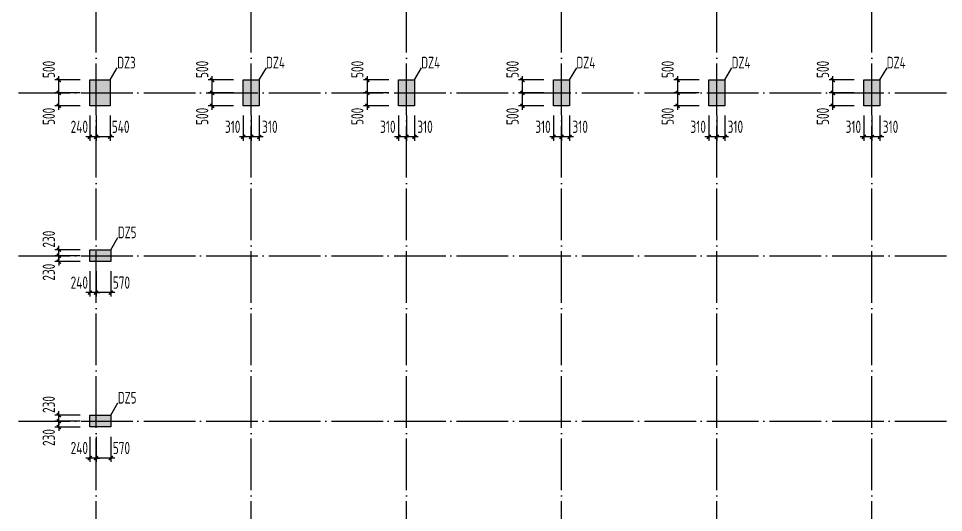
# Model space of a CAD drawing. Extents: x 2303022 to 2899168, y 17226141 to 18257813.
# Drawn here: x 2388307 to 2424074, y 18001556 to 18020676 of the extents above; entities that cross this region are included whole.
import ezdxf
from ezdxf.enums import TextEntityAlignment as Align

# ---------------------------------------------------------------- set-up
doc = ezdxf.new("R2010")
doc.units = 0
doc.header["$LTSCALE"] = 1000
doc.header["$MEASUREMENT"] = 0
doc.linetypes.add('DOTE', pattern=[2.42, 2, -0.2, 0.02, -0.2])
doc.layers.get('Defpoints').update_dxf_attribs({"color": 250})
for name, color, linetype in [('COLU', 253, 'Continuous'), ('COLU_DIM', 3, 'Continuous'), ('COLU_HATCH', 251, 'Continuous'), ('DOTE', 1, 'DOTE'), ('STAIR', 4, 'Continuous')]:
    doc.layers.add(name, color=color, linetype=linetype)
doc.styles.add('TSSD_Dimension', font='Tssdeng.shx', dxfattribs={"width": 0.7, "bigfont": 'hztxt.shx'})
doc.styles.add('TSSD_REIN', font='tssdeng.shx', dxfattribs={"width": 0.7, "bigfont": 'tssdchn.shx'})
doc.dimstyles.new('TSSD_150_150', dxfattribs={"dimtxt": 475, "dimasz": 150, "dimexe": 150, "dimexo": 375, "dimgap": 150, "dimtad": 1, "dimdec": 0, "dimzin": 0, "dimdsep": 46, "dimtxsty": 'TSSD_Dimension', "dimblk": 'ARCHTICK', "dimcen": 0, "dimdle": 150, "dimclrt": 7, "dimadec": 0, "dimazin": 0, "dimtfac": 1, "dimtdec": 0, "dimtix": 1, "dimtmove": 2, "dimatfit": 3, "dimfxl": 0, "dimtolj": 1, "dimtzin": 0, "dimarcsym": 0})

# ---------------------------------------------------------------- blocks, each defined once
blk = doc.blocks.new('_ArchTick')
at = {"color": 0, "linetype": 'ByBlock', "const_width": 0.4}
blk.add_lwpolyline([(-0.5, -0.5), (0.5, 0.5)], dxfattribs=at)
blk = doc.blocks.new('*D185')
at = {"layer": 'COLU_DIM', "color": 0, "lineweight": -2}
for p, q in [((2391307, 18016921), (2391307, 18015946)), ((2391847, 18016921), (2391847, 18015946)), ((2391997, 18016096), (2391157, 18016096))]:
    blk.add_line(p, q, dxfattribs=at)
at = {"layer": 'Defpoints', "color": 0}
for p in [(2391307, 18017296), (2391847, 18017296), (2391307, 18016096)]:
    blk.add_point(p, dxfattribs=at)
at = {"layer": 'COLU_DIM', "color": 0, "lineweight": -2, "xscale": 150, "yscale": 150, "zscale": 150, "rotation": 180}
blk.add_blockref('_ArchTick', (2391307, 18016096), dxfattribs=at)
at = {"layer": 'COLU_DIM', "color": 0, "lineweight": -2, "xscale": 150, "yscale": 150, "zscale": 150}
blk.add_blockref('_ArchTick', (2391847, 18016096), dxfattribs=at)
at = {"layer": 'COLU_DIM', "color": 7, "insert": (2392256, 18016484), "char_height": 475, "attachment_point": 5, "style": 'TSSD_Dimension'}
blk.add_mtext('\\A1;540', dxfattribs=at)
blk = doc.blocks.new('*D186')
at = {"layer": 'COLU_DIM', "color": 0, "lineweight": -2}
for p, q in [((2391067, 18016921), (2391067, 18015946)), ((2391307, 18016921), (2391307, 18015946)), ((2391067, 18016096), (2390917, 18016096)), ((2391307, 18016096), (2391067, 18016096)), ((2391307, 18016096), (2391457, 18016096))]:
    blk.add_line(p, q, dxfattribs=at)
at = {"layer": 'Defpoints', "color": 0}
for p in [(2391067, 18017296), (2391307, 18017296), (2391067, 18016096)]:
    blk.add_point(p, dxfattribs=at)
at = {"layer": 'COLU_DIM', "color": 0, "lineweight": -2, "xscale": 150, "yscale": 150, "zscale": 150}
blk.add_blockref('_ArchTick', (2391067, 18016096), dxfattribs=at)
at = {"layer": 'COLU_DIM', "color": 0, "lineweight": -2, "xscale": 150, "yscale": 150, "zscale": 150, "rotation": 180}
blk.add_blockref('_ArchTick', (2391307, 18016096), dxfattribs=at)
at = {"layer": 'COLU_DIM', "color": 7, "insert": (2390658, 18016484), "char_height": 475, "attachment_point": 5, "style": 'TSSD_Dimension'}
blk.add_mtext('\\A1;240', dxfattribs=at)
blk = doc.blocks.new('*D187')
at = {"layer": 'COLU_DIM', "color": 0, "lineweight": -2}
for p, q in [((2390692, 18017796), (2389717, 18017796)), ((2389867, 18017146), (2389867, 18017946)), ((2390692, 18017296), (2389717, 18017296))]:
    blk.add_line(p, q, dxfattribs=at)
at = {"layer": 'Defpoints', "color": 0}
for p in [(2389867, 18017796), (2391067, 18017796), (2391067, 18017296)]:
    blk.add_point(p, dxfattribs=at)
at = {"layer": 'COLU_DIM', "color": 0, "lineweight": -2, "xscale": 150, "yscale": 150, "zscale": 150}
for p, rotation in [((2389867, 18017796), 90), ((2389867, 18017296), 270)]:
    blk.add_blockref('_ArchTick', p, dxfattribs=dict(at, rotation=rotation))
at = {"layer": 'COLU_DIM', "color": 7, "insert": (2389479, 18016887), "char_height": 475, "attachment_point": 5, "rotation": 90, "style": 'TSSD_Dimension'}
blk.add_mtext('\\A1;500', dxfattribs=at)
blk = doc.blocks.new('*D188')
at = {"layer": 'COLU_DIM', "color": 0, "lineweight": -2}
for p, q in [((2389867, 18017646), (2389867, 18018446)), ((2390692, 18018296), (2389717, 18018296)), ((2390692, 18017796), (2389717, 18017796))]:
    blk.add_line(p, q, dxfattribs=at)
at = {"layer": 'Defpoints', "color": 0}
for p in [(2389867, 18018296), (2391067, 18018296), (2391067, 18017796)]:
    blk.add_point(p, dxfattribs=at)
at = {"layer": 'COLU_DIM', "color": 0, "lineweight": -2, "xscale": 150, "yscale": 150, "zscale": 150}
for p, rotation in [((2389867, 18018296), 90), ((2389867, 18017796), 270)]:
    blk.add_blockref('_ArchTick', p, dxfattribs=dict(at, rotation=rotation))
at = {"layer": 'COLU_DIM', "color": 7, "insert": (2389479, 18018705), "char_height": 475, "attachment_point": 5, "rotation": 90, "style": 'TSSD_Dimension'}
blk.add_mtext('\\A1;500', dxfattribs=at)
blk = doc.blocks.new('*D189')
at = {"layer": 'COLU_DIM', "color": 0, "lineweight": -2}
for p, q in [((2397307, 18016921), (2397307, 18015946)), ((2397617, 18016921), (2397617, 18015946)), ((2397767, 18016096), (2397157, 18016096))]:
    blk.add_line(p, q, dxfattribs=at)
at = {"layer": 'Defpoints', "color": 0}
for p in [(2397307, 18017296), (2397617, 18017296), (2397307, 18016096)]:
    blk.add_point(p, dxfattribs=at)
at = {"layer": 'COLU_DIM', "color": 0, "lineweight": -2, "xscale": 150, "yscale": 150, "zscale": 150, "rotation": 180}
blk.add_blockref('_ArchTick', (2397307, 18016096), dxfattribs=at)
at = {"layer": 'COLU_DIM', "color": 0, "lineweight": -2, "xscale": 150, "yscale": 150, "zscale": 150}
blk.add_blockref('_ArchTick', (2397617, 18016096), dxfattribs=at)
at = {"layer": 'COLU_DIM', "color": 7, "insert": (2398026, 18016484), "char_height": 475, "attachment_point": 5, "style": 'TSSD_Dimension'}
blk.add_mtext('\\A1;310', dxfattribs=at)
blk = doc.blocks.new('*D190')
at = {"layer": 'COLU_DIM', "color": 0, "lineweight": -2}
for p, q in [((2396997, 18016921), (2396997, 18015946)), ((2397307, 18016921), (2397307, 18015946)), ((2397457, 18016096), (2396847, 18016096))]:
    blk.add_line(p, q, dxfattribs=at)
at = {"layer": 'Defpoints', "color": 0}
for p in [(2396997, 18017296), (2397307, 18017296), (2396997, 18016096)]:
    blk.add_point(p, dxfattribs=at)
at = {"layer": 'COLU_DIM', "color": 0, "lineweight": -2, "xscale": 150, "yscale": 150, "zscale": 150, "rotation": 180}
blk.add_blockref('_ArchTick', (2396997, 18016096), dxfattribs=at)
at = {"layer": 'COLU_DIM', "color": 0, "lineweight": -2, "xscale": 150, "yscale": 150, "zscale": 150}
blk.add_blockref('_ArchTick', (2397307, 18016096), dxfattribs=at)
at = {"layer": 'COLU_DIM', "color": 7, "insert": (2396588, 18016484), "char_height": 475, "attachment_point": 5, "style": 'TSSD_Dimension'}
blk.add_mtext('\\A1;310', dxfattribs=at)
blk = doc.blocks.new('*D191')
at = {"layer": 'COLU_DIM', "color": 0, "lineweight": -2}
for p, q in [((2396622, 18017796), (2395647, 18017796)), ((2395797, 18017146), (2395797, 18017946)), ((2396622, 18017296), (2395647, 18017296))]:
    blk.add_line(p, q, dxfattribs=at)
at = {"layer": 'Defpoints', "color": 0}
for p in [(2395797, 18017796), (2396997, 18017796), (2396997, 18017296)]:
    blk.add_point(p, dxfattribs=at)
at = {"layer": 'COLU_DIM', "color": 0, "lineweight": -2, "xscale": 150, "yscale": 150, "zscale": 150}
for p, rotation in [((2395797, 18017796), 90), ((2395797, 18017296), 270)]:
    blk.add_blockref('_ArchTick', p, dxfattribs=dict(at, rotation=rotation))
at = {"layer": 'COLU_DIM', "color": 7, "insert": (2395409, 18016887), "char_height": 475, "attachment_point": 5, "rotation": 90, "style": 'TSSD_Dimension'}
blk.add_mtext('\\A1;500', dxfattribs=at)
blk = doc.blocks.new('*D192')
at = {"layer": 'COLU_DIM', "color": 0, "lineweight": -2}
for p, q in [((2395797, 18017646), (2395797, 18018446)), ((2396622, 18018296), (2395647, 18018296)), ((2396622, 18017796), (2395647, 18017796))]:
    blk.add_line(p, q, dxfattribs=at)
at = {"layer": 'Defpoints', "color": 0}
for p in [(2395797, 18018296), (2396997, 18018296), (2396997, 18017796)]:
    blk.add_point(p, dxfattribs=at)
at = {"layer": 'COLU_DIM', "color": 0, "lineweight": -2, "xscale": 150, "yscale": 150, "zscale": 150}
for p, rotation in [((2395797, 18018296), 90), ((2395797, 18017796), 270)]:
    blk.add_blockref('_ArchTick', p, dxfattribs=dict(at, rotation=rotation))
at = {"layer": 'COLU_DIM', "color": 7, "insert": (2395409, 18018705), "char_height": 475, "attachment_point": 5, "rotation": 90, "style": 'TSSD_Dimension'}
blk.add_mtext('\\A1;500', dxfattribs=at)
blk = doc.blocks.new('*D197')
at = {"layer": 'COLU_DIM', "color": 0, "lineweight": -2}
for p, q in [((2403307, 18016921), (2403307, 18015946)), ((2403617, 18016921), (2403617, 18015946)), ((2403767, 18016096), (2403157, 18016096))]:
    blk.add_line(p, q, dxfattribs=at)
at = {"layer": 'Defpoints', "color": 0}
for p in [(2403307, 18017296), (2403617, 18017296), (2403307, 18016096)]:
    blk.add_point(p, dxfattribs=at)
at = {"layer": 'COLU_DIM', "color": 0, "lineweight": -2, "xscale": 150, "yscale": 150, "zscale": 150, "rotation": 180}
blk.add_blockref('_ArchTick', (2403307, 18016096), dxfattribs=at)
at = {"layer": 'COLU_DIM', "color": 0, "lineweight": -2, "xscale": 150, "yscale": 150, "zscale": 150}
blk.add_blockref('_ArchTick', (2403617, 18016096), dxfattribs=at)
at = {"layer": 'COLU_DIM', "color": 7, "insert": (2404026, 18016484), "char_height": 475, "attachment_point": 5, "style": 'TSSD_Dimension'}
blk.add_mtext('\\A1;310', dxfattribs=at)
blk = doc.blocks.new('*D198')
at = {"layer": 'COLU_DIM', "color": 0, "lineweight": -2}
for p, q in [((2402997, 18016921), (2402997, 18015946)), ((2403307, 18016921), (2403307, 18015946)), ((2403457, 18016096), (2402847, 18016096))]:
    blk.add_line(p, q, dxfattribs=at)
at = {"layer": 'Defpoints', "color": 0}
for p in [(2402997, 18017296), (2403307, 18017296), (2402997, 18016096)]:
    blk.add_point(p, dxfattribs=at)
at = {"layer": 'COLU_DIM', "color": 0, "lineweight": -2, "xscale": 150, "yscale": 150, "zscale": 150, "rotation": 180}
blk.add_blockref('_ArchTick', (2402997, 18016096), dxfattribs=at)
at = {"layer": 'COLU_DIM', "color": 0, "lineweight": -2, "xscale": 150, "yscale": 150, "zscale": 150}
blk.add_blockref('_ArchTick', (2403307, 18016096), dxfattribs=at)
at = {"layer": 'COLU_DIM', "color": 7, "insert": (2402588, 18016484), "char_height": 475, "attachment_point": 5, "style": 'TSSD_Dimension'}
blk.add_mtext('\\A1;310', dxfattribs=at)
blk = doc.blocks.new('*D199')
at = {"layer": 'COLU_DIM', "color": 0, "lineweight": -2}
for p, q in [((2402622, 18017796), (2401647, 18017796)), ((2401797, 18017146), (2401797, 18017946)), ((2402622, 18017296), (2401647, 18017296))]:
    blk.add_line(p, q, dxfattribs=at)
at = {"layer": 'Defpoints', "color": 0}
for p in [(2401797, 18017796), (2402997, 18017796), (2402997, 18017296)]:
    blk.add_point(p, dxfattribs=at)
at = {"layer": 'COLU_DIM', "color": 0, "lineweight": -2, "xscale": 150, "yscale": 150, "zscale": 150}
for p, rotation in [((2401797, 18017796), 90), ((2401797, 18017296), 270)]:
    blk.add_blockref('_ArchTick', p, dxfattribs=dict(at, rotation=rotation))
at = {"layer": 'COLU_DIM', "color": 7, "insert": (2401409, 18016887), "char_height": 475, "attachment_point": 5, "rotation": 90, "style": 'TSSD_Dimension'}
blk.add_mtext('\\A1;500', dxfattribs=at)
blk = doc.blocks.new('*D200')
at = {"layer": 'COLU_DIM', "color": 0, "lineweight": -2}
for p, q in [((2401797, 18017646), (2401797, 18018446)), ((2402622, 18018296), (2401647, 18018296)), ((2402622, 18017796), (2401647, 18017796))]:
    blk.add_line(p, q, dxfattribs=at)
at = {"layer": 'Defpoints', "color": 0}
for p in [(2401797, 18018296), (2402997, 18018296), (2402997, 18017796)]:
    blk.add_point(p, dxfattribs=at)
at = {"layer": 'COLU_DIM', "color": 0, "lineweight": -2, "xscale": 150, "yscale": 150, "zscale": 150}
for p, rotation in [((2401797, 18018296), 90), ((2401797, 18017796), 270)]:
    blk.add_blockref('_ArchTick', p, dxfattribs=dict(at, rotation=rotation))
at = {"layer": 'COLU_DIM', "color": 7, "insert": (2401409, 18018705), "char_height": 475, "attachment_point": 5, "rotation": 90, "style": 'TSSD_Dimension'}
blk.add_mtext('\\A1;500', dxfattribs=at)
blk = doc.blocks.new('*D201')
at = {"layer": 'COLU_DIM', "color": 0, "lineweight": -2}
for p, q in [((2409307, 18016921), (2409307, 18015946)), ((2409617, 18016921), (2409617, 18015946)), ((2409767, 18016096), (2409157, 18016096))]:
    blk.add_line(p, q, dxfattribs=at)
at = {"layer": 'Defpoints', "color": 0}
for p in [(2409307, 18017296), (2409617, 18017296), (2409307, 18016096)]:
    blk.add_point(p, dxfattribs=at)
at = {"layer": 'COLU_DIM', "color": 0, "lineweight": -2, "xscale": 150, "yscale": 150, "zscale": 150, "rotation": 180}
blk.add_blockref('_ArchTick', (2409307, 18016096), dxfattribs=at)
at = {"layer": 'COLU_DIM', "color": 0, "lineweight": -2, "xscale": 150, "yscale": 150, "zscale": 150}
blk.add_blockref('_ArchTick', (2409617, 18016096), dxfattribs=at)
at = {"layer": 'COLU_DIM', "color": 7, "insert": (2410026, 18016484), "char_height": 475, "attachment_point": 5, "style": 'TSSD_Dimension'}
blk.add_mtext('\\A1;310', dxfattribs=at)
blk = doc.blocks.new('*D202')
at = {"layer": 'COLU_DIM', "color": 0, "lineweight": -2}
for p, q in [((2408997, 18016921), (2408997, 18015946)), ((2409307, 18016921), (2409307, 18015946)), ((2409457, 18016096), (2408847, 18016096))]:
    blk.add_line(p, q, dxfattribs=at)
at = {"layer": 'Defpoints', "color": 0}
for p in [(2408997, 18017296), (2409307, 18017296), (2408997, 18016096)]:
    blk.add_point(p, dxfattribs=at)
at = {"layer": 'COLU_DIM', "color": 0, "lineweight": -2, "xscale": 150, "yscale": 150, "zscale": 150, "rotation": 180}
blk.add_blockref('_ArchTick', (2408997, 18016096), dxfattribs=at)
at = {"layer": 'COLU_DIM', "color": 0, "lineweight": -2, "xscale": 150, "yscale": 150, "zscale": 150}
blk.add_blockref('_ArchTick', (2409307, 18016096), dxfattribs=at)
at = {"layer": 'COLU_DIM', "color": 7, "insert": (2408588, 18016484), "char_height": 475, "attachment_point": 5, "style": 'TSSD_Dimension'}
blk.add_mtext('\\A1;310', dxfattribs=at)
blk = doc.blocks.new('*D203')
at = {"layer": 'COLU_DIM', "color": 0, "lineweight": -2}
for p, q in [((2408622, 18017796), (2407647, 18017796)), ((2407797, 18017146), (2407797, 18017946)), ((2408622, 18017296), (2407647, 18017296))]:
    blk.add_line(p, q, dxfattribs=at)
at = {"layer": 'Defpoints', "color": 0}
for p in [(2407797, 18017796), (2408997, 18017796), (2408997, 18017296)]:
    blk.add_point(p, dxfattribs=at)
at = {"layer": 'COLU_DIM', "color": 0, "lineweight": -2, "xscale": 150, "yscale": 150, "zscale": 150}
for p, rotation in [((2407797, 18017796), 90), ((2407797, 18017296), 270)]:
    blk.add_blockref('_ArchTick', p, dxfattribs=dict(at, rotation=rotation))
at = {"layer": 'COLU_DIM', "color": 7, "insert": (2407409, 18016887), "char_height": 475, "attachment_point": 5, "rotation": 90, "style": 'TSSD_Dimension'}
blk.add_mtext('\\A1;500', dxfattribs=at)
blk = doc.blocks.new('*D204')
at = {"layer": 'COLU_DIM', "color": 0, "lineweight": -2}
for p, q in [((2407797, 18017646), (2407797, 18018446)), ((2408622, 18018296), (2407647, 18018296)), ((2408622, 18017796), (2407647, 18017796))]:
    blk.add_line(p, q, dxfattribs=at)
at = {"layer": 'Defpoints', "color": 0}
for p in [(2407797, 18018296), (2408997, 18018296), (2408997, 18017796)]:
    blk.add_point(p, dxfattribs=at)
at = {"layer": 'COLU_DIM', "color": 0, "lineweight": -2, "xscale": 150, "yscale": 150, "zscale": 150}
for p, rotation in [((2407797, 18018296), 90), ((2407797, 18017796), 270)]:
    blk.add_blockref('_ArchTick', p, dxfattribs=dict(at, rotation=rotation))
at = {"layer": 'COLU_DIM', "color": 7, "insert": (2407409, 18018705), "char_height": 475, "attachment_point": 5, "rotation": 90, "style": 'TSSD_Dimension'}
blk.add_mtext('\\A1;500', dxfattribs=at)
blk = doc.blocks.new('*D210')
at = {"layer": 'COLU_DIM', "color": 0, "lineweight": -2}
for p, q in [((2415307, 18016921), (2415307, 18015946)), ((2415617, 18016921), (2415617, 18015946)), ((2415767, 18016096), (2415157, 18016096))]:
    blk.add_line(p, q, dxfattribs=at)
at = {"layer": 'Defpoints', "color": 0}
for p in [(2415307, 18017296), (2415617, 18017296), (2415307, 18016096)]:
    blk.add_point(p, dxfattribs=at)
at = {"layer": 'COLU_DIM', "color": 0, "lineweight": -2, "xscale": 150, "yscale": 150, "zscale": 150, "rotation": 180}
blk.add_blockref('_ArchTick', (2415307, 18016096), dxfattribs=at)
at = {"layer": 'COLU_DIM', "color": 0, "lineweight": -2, "xscale": 150, "yscale": 150, "zscale": 150}
blk.add_blockref('_ArchTick', (2415617, 18016096), dxfattribs=at)
at = {"layer": 'COLU_DIM', "color": 7, "insert": (2416026, 18016484), "char_height": 475, "attachment_point": 5, "style": 'TSSD_Dimension'}
blk.add_mtext('\\A1;310', dxfattribs=at)
blk = doc.blocks.new('*D211')
at = {"layer": 'COLU_DIM', "color": 0, "lineweight": -2}
for p, q in [((2414997, 18016921), (2414997, 18015946)), ((2415307, 18016921), (2415307, 18015946)), ((2415457, 18016096), (2414847, 18016096))]:
    blk.add_line(p, q, dxfattribs=at)
at = {"layer": 'Defpoints', "color": 0}
for p in [(2414997, 18017296), (2415307, 18017296), (2414997, 18016096)]:
    blk.add_point(p, dxfattribs=at)
at = {"layer": 'COLU_DIM', "color": 0, "lineweight": -2, "xscale": 150, "yscale": 150, "zscale": 150, "rotation": 180}
blk.add_blockref('_ArchTick', (2414997, 18016096), dxfattribs=at)
at = {"layer": 'COLU_DIM', "color": 0, "lineweight": -2, "xscale": 150, "yscale": 150, "zscale": 150}
blk.add_blockref('_ArchTick', (2415307, 18016096), dxfattribs=at)
at = {"layer": 'COLU_DIM', "color": 7, "insert": (2414588, 18016484), "char_height": 475, "attachment_point": 5, "style": 'TSSD_Dimension'}
blk.add_mtext('\\A1;310', dxfattribs=at)
blk = doc.blocks.new('*D212')
at = {"layer": 'COLU_DIM', "color": 0, "lineweight": -2}
for p, q in [((2414622, 18017796), (2413647, 18017796)), ((2413797, 18017146), (2413797, 18017946)), ((2414622, 18017296), (2413647, 18017296))]:
    blk.add_line(p, q, dxfattribs=at)
at = {"layer": 'Defpoints', "color": 0}
for p in [(2413797, 18017796), (2414997, 18017796), (2414997, 18017296)]:
    blk.add_point(p, dxfattribs=at)
at = {"layer": 'COLU_DIM', "color": 0, "lineweight": -2, "xscale": 150, "yscale": 150, "zscale": 150}
for p, rotation in [((2413797, 18017796), 90), ((2413797, 18017296), 270)]:
    blk.add_blockref('_ArchTick', p, dxfattribs=dict(at, rotation=rotation))
at = {"layer": 'COLU_DIM', "color": 7, "insert": (2413409, 18016887), "char_height": 475, "attachment_point": 5, "rotation": 90, "style": 'TSSD_Dimension'}
blk.add_mtext('\\A1;500', dxfattribs=at)
blk = doc.blocks.new('*D213')
at = {"layer": 'COLU_DIM', "color": 0, "lineweight": -2}
for p, q in [((2413797, 18017646), (2413797, 18018446)), ((2414622, 18018296), (2413647, 18018296)), ((2414622, 18017796), (2413647, 18017796))]:
    blk.add_line(p, q, dxfattribs=at)
at = {"layer": 'Defpoints', "color": 0}
for p in [(2413797, 18018296), (2414997, 18018296), (2414997, 18017796)]:
    blk.add_point(p, dxfattribs=at)
at = {"layer": 'COLU_DIM', "color": 0, "lineweight": -2, "xscale": 150, "yscale": 150, "zscale": 150}
for p, rotation in [((2413797, 18018296), 90), ((2413797, 18017796), 270)]:
    blk.add_blockref('_ArchTick', p, dxfattribs=dict(at, rotation=rotation))
at = {"layer": 'COLU_DIM', "color": 7, "insert": (2413409, 18018705), "char_height": 475, "attachment_point": 5, "rotation": 90, "style": 'TSSD_Dimension'}
blk.add_mtext('\\A1;500', dxfattribs=at)
blk = doc.blocks.new('*D214')
at = {"layer": 'COLU_DIM', "color": 0, "lineweight": -2}
for p, q in [((2421307, 18016921), (2421307, 18015946)), ((2421617, 18016921), (2421617, 18015946)), ((2421767, 18016096), (2421157, 18016096))]:
    blk.add_line(p, q, dxfattribs=at)
at = {"layer": 'Defpoints', "color": 0}
for p in [(2421307, 18017296), (2421617, 18017296), (2421307, 18016096)]:
    blk.add_point(p, dxfattribs=at)
at = {"layer": 'COLU_DIM', "color": 0, "lineweight": -2, "xscale": 150, "yscale": 150, "zscale": 150, "rotation": 180}
blk.add_blockref('_ArchTick', (2421307, 18016096), dxfattribs=at)
at = {"layer": 'COLU_DIM', "color": 0, "lineweight": -2, "xscale": 150, "yscale": 150, "zscale": 150}
blk.add_blockref('_ArchTick', (2421617, 18016096), dxfattribs=at)
at = {"layer": 'COLU_DIM', "color": 7, "insert": (2422026, 18016484), "char_height": 475, "attachment_point": 5, "style": 'TSSD_Dimension'}
blk.add_mtext('\\A1;310', dxfattribs=at)
blk = doc.blocks.new('*D215')
at = {"layer": 'COLU_DIM', "color": 0, "lineweight": -2}
for p, q in [((2420997, 18016921), (2420997, 18015946)), ((2421307, 18016921), (2421307, 18015946)), ((2421457, 18016096), (2420847, 18016096))]:
    blk.add_line(p, q, dxfattribs=at)
at = {"layer": 'Defpoints', "color": 0}
for p in [(2420997, 18017296), (2421307, 18017296), (2420997, 18016096)]:
    blk.add_point(p, dxfattribs=at)
at = {"layer": 'COLU_DIM', "color": 0, "lineweight": -2, "xscale": 150, "yscale": 150, "zscale": 150, "rotation": 180}
blk.add_blockref('_ArchTick', (2420997, 18016096), dxfattribs=at)
at = {"layer": 'COLU_DIM', "color": 0, "lineweight": -2, "xscale": 150, "yscale": 150, "zscale": 150}
blk.add_blockref('_ArchTick', (2421307, 18016096), dxfattribs=at)
at = {"layer": 'COLU_DIM', "color": 7, "insert": (2420588, 18016484), "char_height": 475, "attachment_point": 5, "style": 'TSSD_Dimension'}
blk.add_mtext('\\A1;310', dxfattribs=at)
blk = doc.blocks.new('*D216')
at = {"layer": 'COLU_DIM', "color": 0, "lineweight": -2}
for p, q in [((2420622, 18017796), (2419647, 18017796)), ((2419797, 18017146), (2419797, 18017946)), ((2420622, 18017296), (2419647, 18017296))]:
    blk.add_line(p, q, dxfattribs=at)
at = {"layer": 'Defpoints', "color": 0}
for p in [(2419797, 18017796), (2420997, 18017796), (2420997, 18017296)]:
    blk.add_point(p, dxfattribs=at)
at = {"layer": 'COLU_DIM', "color": 0, "lineweight": -2, "xscale": 150, "yscale": 150, "zscale": 150}
for p, rotation in [((2419797, 18017796), 90), ((2419797, 18017296), 270)]:
    blk.add_blockref('_ArchTick', p, dxfattribs=dict(at, rotation=rotation))
at = {"layer": 'COLU_DIM', "color": 7, "insert": (2419409, 18016887), "char_height": 475, "attachment_point": 5, "rotation": 90, "style": 'TSSD_Dimension'}
blk.add_mtext('\\A1;500', dxfattribs=at)
blk = doc.blocks.new('*D205')
at = {"layer": 'COLU_DIM', "color": 0, "lineweight": -2}
for p, q in [((2419797, 18017646), (2419797, 18018446)), ((2420622, 18018296), (2419647, 18018296)), ((2420622, 18017796), (2419647, 18017796))]:
    blk.add_line(p, q, dxfattribs=at)
at = {"layer": 'Defpoints', "color": 0}
for p in [(2419797, 18018296), (2420997, 18018296), (2420997, 18017796)]:
    blk.add_point(p, dxfattribs=at)
at = {"layer": 'COLU_DIM', "color": 0, "lineweight": -2, "xscale": 150, "yscale": 150, "zscale": 150}
for p, rotation in [((2419797, 18018296), 90), ((2419797, 18017796), 270)]:
    blk.add_blockref('_ArchTick', p, dxfattribs=dict(at, rotation=rotation))
at = {"layer": 'COLU_DIM', "color": 7, "insert": (2419409, 18018705), "char_height": 475, "attachment_point": 5, "rotation": 90, "style": 'TSSD_Dimension'}
blk.add_mtext('\\A1;500', dxfattribs=at)
blk = doc.blocks.new('*D270')
at = {"layer": 'COLU_DIM', "color": 0, "lineweight": -2}
for p, q in [((2391307, 18010891), (2391307, 18009916)), ((2391877, 18010891), (2391877, 18009916)), ((2392027, 18010066), (2391157, 18010066))]:
    blk.add_line(p, q, dxfattribs=at)
at = {"layer": 'Defpoints', "color": 0}
for p in [(2391307, 18011266), (2391877, 18011266), (2391307, 18010066)]:
    blk.add_point(p, dxfattribs=at)
at = {"layer": 'COLU_DIM', "color": 0, "lineweight": -2, "xscale": 150, "yscale": 150, "zscale": 150, "rotation": 180}
blk.add_blockref('_ArchTick', (2391307, 18010066), dxfattribs=at)
at = {"layer": 'COLU_DIM', "color": 0, "lineweight": -2, "xscale": 150, "yscale": 150, "zscale": 150}
blk.add_blockref('_ArchTick', (2391877, 18010066), dxfattribs=at)
at = {"layer": 'COLU_DIM', "color": 7, "insert": (2392286, 18010454), "char_height": 475, "attachment_point": 5, "style": 'TSSD_Dimension'}
blk.add_mtext('\\A1;570', dxfattribs=at)
blk = doc.blocks.new('*D271')
at = {"layer": 'COLU_DIM', "color": 0, "lineweight": -2}
for p, q in [((2391067, 18010891), (2391067, 18009916)), ((2391307, 18010891), (2391307, 18009916)), ((2391067, 18010066), (2390917, 18010066)), ((2391307, 18010066), (2391067, 18010066)), ((2391307, 18010066), (2391457, 18010066))]:
    blk.add_line(p, q, dxfattribs=at)
at = {"layer": 'Defpoints', "color": 0}
for p in [(2391067, 18011266), (2391307, 18011266), (2391067, 18010066)]:
    blk.add_point(p, dxfattribs=at)
at = {"layer": 'COLU_DIM', "color": 0, "lineweight": -2, "xscale": 150, "yscale": 150, "zscale": 150}
blk.add_blockref('_ArchTick', (2391067, 18010066), dxfattribs=at)
at = {"layer": 'COLU_DIM', "color": 0, "lineweight": -2, "xscale": 150, "yscale": 150, "zscale": 150, "rotation": 180}
blk.add_blockref('_ArchTick', (2391307, 18010066), dxfattribs=at)
at = {"layer": 'COLU_DIM', "color": 7, "insert": (2390658, 18010454), "char_height": 475, "attachment_point": 5, "style": 'TSSD_Dimension'}
blk.add_mtext('\\A1;240', dxfattribs=at)
blk = doc.blocks.new('*D272')
at = {"layer": 'COLU_DIM', "color": 0, "lineweight": -2}
for p, q in [((2390692, 18011496), (2389717, 18011496)), ((2389867, 18011496), (2389867, 18011646)), ((2389867, 18011266), (2389867, 18011496)), ((2390692, 18011266), (2389717, 18011266)), ((2389867, 18011266), (2389867, 18011116))]:
    blk.add_line(p, q, dxfattribs=at)
at = {"layer": 'Defpoints', "color": 0}
for p in [(2389867, 18011496), (2391067, 18011496), (2391067, 18011266)]:
    blk.add_point(p, dxfattribs=at)
at = {"layer": 'COLU_DIM', "color": 0, "lineweight": -2, "xscale": 150, "yscale": 150, "zscale": 150}
for p, rotation in [((2389867, 18011496), 270), ((2389867, 18011266), 90)]:
    blk.add_blockref('_ArchTick', p, dxfattribs=dict(at, rotation=rotation))
at = {"layer": 'COLU_DIM', "color": 7, "insert": (2389479, 18010857), "char_height": 475, "attachment_point": 5, "rotation": 90, "style": 'TSSD_Dimension'}
blk.add_mtext('\\A1;230', dxfattribs=at)
blk = doc.blocks.new('*D273')
at = {"layer": 'COLU_DIM', "color": 0, "lineweight": -2}
for p, q in [((2390692, 18011726), (2389717, 18011726)), ((2389867, 18011726), (2389867, 18011876)), ((2389867, 18011496), (2389867, 18011726)), ((2390692, 18011496), (2389717, 18011496)), ((2389867, 18011496), (2389867, 18011346))]:
    blk.add_line(p, q, dxfattribs=at)
at = {"layer": 'Defpoints', "color": 0}
for p in [(2389867, 18011726), (2391067, 18011726), (2391067, 18011496)]:
    blk.add_point(p, dxfattribs=at)
at = {"layer": 'COLU_DIM', "color": 0, "lineweight": -2, "xscale": 150, "yscale": 150, "zscale": 150}
for p, rotation in [((2389867, 18011726), 270), ((2389867, 18011496), 90)]:
    blk.add_blockref('_ArchTick', p, dxfattribs=dict(at, rotation=rotation))
at = {"layer": 'COLU_DIM', "color": 7, "insert": (2389479, 18012135), "char_height": 475, "attachment_point": 5, "rotation": 90, "style": 'TSSD_Dimension'}
blk.add_mtext('\\A1;230', dxfattribs=at)
blk = doc.blocks.new('*D274')
at = {"layer": 'COLU_DIM', "color": 0, "lineweight": -2}
for p, q in [((2391307, 18004491), (2391307, 18003516)), ((2391877, 18004491), (2391877, 18003516)), ((2392027, 18003666), (2391157, 18003666))]:
    blk.add_line(p, q, dxfattribs=at)
at = {"layer": 'Defpoints', "color": 0}
for p in [(2391307, 18004866), (2391877, 18004866), (2391307, 18003666)]:
    blk.add_point(p, dxfattribs=at)
at = {"layer": 'COLU_DIM', "color": 0, "lineweight": -2, "xscale": 150, "yscale": 150, "zscale": 150, "rotation": 180}
blk.add_blockref('_ArchTick', (2391307, 18003666), dxfattribs=at)
at = {"layer": 'COLU_DIM', "color": 0, "lineweight": -2, "xscale": 150, "yscale": 150, "zscale": 150}
blk.add_blockref('_ArchTick', (2391877, 18003666), dxfattribs=at)
at = {"layer": 'COLU_DIM', "color": 7, "insert": (2392286, 18004054), "char_height": 475, "attachment_point": 5, "style": 'TSSD_Dimension'}
blk.add_mtext('\\A1;570', dxfattribs=at)
blk = doc.blocks.new('*D275')
at = {"layer": 'COLU_DIM', "color": 0, "lineweight": -2}
for p, q in [((2391067, 18004491), (2391067, 18003516)), ((2391307, 18004491), (2391307, 18003516)), ((2391067, 18003666), (2390917, 18003666)), ((2391307, 18003666), (2391067, 18003666)), ((2391307, 18003666), (2391457, 18003666))]:
    blk.add_line(p, q, dxfattribs=at)
at = {"layer": 'Defpoints', "color": 0}
for p in [(2391067, 18004866), (2391307, 18004866), (2391067, 18003666)]:
    blk.add_point(p, dxfattribs=at)
at = {"layer": 'COLU_DIM', "color": 0, "lineweight": -2, "xscale": 150, "yscale": 150, "zscale": 150}
blk.add_blockref('_ArchTick', (2391067, 18003666), dxfattribs=at)
at = {"layer": 'COLU_DIM', "color": 0, "lineweight": -2, "xscale": 150, "yscale": 150, "zscale": 150, "rotation": 180}
blk.add_blockref('_ArchTick', (2391307, 18003666), dxfattribs=at)
at = {"layer": 'COLU_DIM', "color": 7, "insert": (2390658, 18004054), "char_height": 475, "attachment_point": 5, "style": 'TSSD_Dimension'}
blk.add_mtext('\\A1;240', dxfattribs=at)
blk = doc.blocks.new('*D276')
at = {"layer": 'COLU_DIM', "color": 0, "lineweight": -2}
for p, q in [((2389867, 18005096), (2389867, 18005246)), ((2390692, 18005096), (2389717, 18005096)), ((2390692, 18004866), (2389717, 18004866)), ((2389867, 18004866), (2389867, 18005096)), ((2389867, 18004866), (2389867, 18004716))]:
    blk.add_line(p, q, dxfattribs=at)
at = {"layer": 'Defpoints', "color": 0}
for p in [(2389867, 18005096), (2391067, 18005096), (2391067, 18004866)]:
    blk.add_point(p, dxfattribs=at)
at = {"layer": 'COLU_DIM', "color": 0, "lineweight": -2, "xscale": 150, "yscale": 150, "zscale": 150}
for p, rotation in [((2389867, 18005096), 270), ((2389867, 18004866), 90)]:
    blk.add_blockref('_ArchTick', p, dxfattribs=dict(at, rotation=rotation))
at = {"layer": 'COLU_DIM', "color": 7, "insert": (2389479, 18004457), "char_height": 475, "attachment_point": 5, "rotation": 90, "style": 'TSSD_Dimension'}
blk.add_mtext('\\A1;230', dxfattribs=at)
blk = doc.blocks.new('*D277')
at = {"layer": 'COLU_DIM', "color": 0, "lineweight": -2}
for p, q in [((2390692, 18005326), (2389717, 18005326)), ((2389867, 18005326), (2389867, 18005476)), ((2389867, 18005096), (2389867, 18005326)), ((2390692, 18005096), (2389717, 18005096)), ((2389867, 18005096), (2389867, 18004946))]:
    blk.add_line(p, q, dxfattribs=at)
at = {"layer": 'Defpoints', "color": 0}
for p in [(2389867, 18005326), (2391067, 18005326), (2391067, 18005096)]:
    blk.add_point(p, dxfattribs=at)
at = {"layer": 'COLU_DIM', "color": 0, "lineweight": -2, "xscale": 150, "yscale": 150, "zscale": 150}
for p, rotation in [((2389867, 18005326), 270), ((2389867, 18005096), 90)]:
    blk.add_blockref('_ArchTick', p, dxfattribs=dict(at, rotation=rotation))
at = {"layer": 'COLU_DIM', "color": 7, "insert": (2389479, 18005735), "char_height": 475, "attachment_point": 5, "rotation": 90, "style": 'TSSD_Dimension'}
blk.add_mtext('\\A1;230', dxfattribs=at)

msp = doc.modelspace()

# ---------------------------------------------------------------- hatches: boundary and pattern name
at = {"layer": 'COLU_HATCH'}
for points in [[(2391067, 18017296.1), (2391067, 18018296.1), (2391847, 18018296.1), (2391847, 18017296.1)], [(2396997, 18017296.1), (2396997, 18018296.1), (2397617, 18018296.1), (2397617, 18017296.1)], [(2402997, 18017296.1), (2402997, 18018296.1), (2403617, 18018296.1), (2403617, 18017296.1)], [(2408997, 18017296.1), (2408997, 18018296.1), (2409617, 18018296.1), (2409617, 18017296.1)], [(2414997, 18017296.1), (2414997, 18018296.1), (2415617, 18018296.1), (2415617, 18017296.1)], [(2420997, 18017296.1), (2420997, 18018296.1), (2421617, 18018296.1), (2421617, 18017296.1)], [(2391067, 18011266.1), (2391067, 18011726.1), (2391877, 18011726.1), (2391877, 18011266.1)], [(2391067, 18004866.1), (2391067, 18005326.1), (2391877, 18005326.1), (2391877, 18004866.1)]]:
    msp.add_hatch(color=256, dxfattribs=at).paths.add_polyline_path(points)

# ---------------------------------------------------------------- linework, layer by layer
at = {"layer": 'COLU'}
for points in [[(2391067, 18017296.1), (2391067, 18018296.1), (2391847, 18018296.1), (2391847, 18017296.1)], [(2396997, 18017296.1), (2396997, 18018296.1), (2397617, 18018296.1), (2397617, 18017296.1)], [(2402997, 18017296.1), (2402997, 18018296.1), (2403617, 18018296.1), (2403617, 18017296.1)], [(2408997, 18017296.1), (2408997, 18018296.1), (2409617, 18018296.1), (2409617, 18017296.1)], [(2414997, 18017296.1), (2414997, 18018296.1), (2415617, 18018296.1), (2415617, 18017296.1)], [(2420997, 18017296.1), (2420997, 18018296.1), (2421617, 18018296.1), (2421617, 18017296.1)], [(2391067, 18011266.1), (2391067, 18011726.1), (2391877, 18011726.1), (2391877, 18011266.1)], [(2391067, 18004866.1), (2391067, 18005326.1), (2391877, 18005326.1), (2391877, 18004866.1)]]:
    msp.add_lwpolyline(points, close=True, dxfattribs=at)
at = {"layer": 'DOTE'}
for p, q in [((2391307, 17975796.1), (2391307, 18039796.1)), ((2397307, 17975796.1), (2397307, 18039796.1)), ((2403307, 17975796.1), (2403307, 18039796.1)), ((2409307, 17975796.1), (2409307, 18039796.1)), ((2415307, 17975796.1), (2415307, 18039796.1)), ((2421307, 17975796.1), (2421307, 18039796.1)), ((2388307, 18017796.1), (2502307, 18017796.1)), ((2388307, 18011496.1), (2502307, 18011496.1)), ((2388307, 18005096.1), (2502307, 18005096.1))]:
    msp.add_line(p, q, dxfattribs=at)
at = {"layer": 'STAIR'}
for p, q in [((2391847, 18018296.1), (2392120, 18018771.9)), ((2397617, 18018296.1), (2397890, 18018771.9)), ((2403617, 18018296.1), (2403890, 18018771.9)), ((2409617, 18018296.1), (2409890, 18018771.9)), ((2415617, 18018296.1), (2415890, 18018771.9)), ((2421617, 18018296.1), (2421890, 18018771.9)), ((2391877, 18011726.1), (2392150, 18012201.9)), ((2391877, 18005326.1), (2392150, 18005801.9))]:
    msp.add_line(p, q, dxfattribs=at)

# ---------------------------------------------------------------- texts
at = {"layer": 'STAIR', "style": 'TSSD_REIN', "width": 0.7}
for s, p in [('DZ3', (2392835.7, 18018742.7)), ('DZ4', (2398605.7, 18018742.7)), ('DZ4', (2404605.7, 18018742.7)), ('DZ4', (2410605.7, 18018742.7)), ('DZ4', (2416605.7, 18018742.7)), ('DZ4', (2422605.7, 18018742.7)), ('DZ5', (2392865.7, 18012172.7)), ('DZ5', (2392865.7, 18005772.7))]:
    msp.add_text(s, height=450, dxfattribs=at).set_placement(p, align=Align.RIGHT)

# ---------------------------------------------------------------- dimensions: what is measured, and where the dimension line sits
at = {"layer": 'COLU_DIM'}
for base, p1, p2, angle, picture, middle in [((2389867, 18018296.1), (2391067, 18017796.1), (2391067, 18018296.1), 90, '*D188', (2389479.5, 18018704.7)), ((2395797, 18018296.1), (2396997, 18017796.1), (2396997, 18018296.1), 90, '*D192', (2395409.5, 18018704.7)), ((2401797, 18018296.1), (2402997, 18017796.1), (2402997, 18018296.1), 90, '*D200', (2401409.5, 18018704.7)), ((2407797, 18018296.1), (2408997, 18017796.1), (2408997, 18018296.1), 90, '*D204', (2407409.5, 18018704.7)), ((2413797, 18018296.1), (2414997, 18017796.1), (2414997, 18018296.1), 90, '*D213', (2413409.5, 18018704.7)), ((2419797, 18018296.1), (2420997, 18017796.1), (2420997, 18018296.1), 90, '*D205', (2419409.5, 18018704.7)), ((2389867, 18017796.1), (2391067, 18017296.1), (2391067, 18017796.1), 90, '*D187', (2389479.5, 18016887.4)), ((2395797, 18017796.1), (2396997, 18017296.1), (2396997, 18017796.1), 90, '*D191', (2395409.5, 18016887.4)), ((2401797, 18017796.1), (2402997, 18017296.1), (2402997, 18017796.1), 90, '*D199', (2401409.5, 18016887.4)), ((2407797, 18017796.1), (2408997, 18017296.1), (2408997, 18017796.1), 90, '*D203', (2407409.5, 18016887.4)), ((2413797, 18017796.1), (2414997, 18017296.1), (2414997, 18017796.1), 90, '*D212', (2413409.5, 18016887.4)), ((2419797, 18017796.1), (2420997, 18017296.1), (2420997, 18017796.1), 90, '*D216', (2419409.5, 18016887.4)), ((2391067, 18016096.1), (2391307, 18017296.1), (2391067, 18017296.1), 180, '*D186', (2390658.3, 18016483.6)), ((2391307, 18016096.1), (2391847, 18017296.1), (2391307, 18017296.1), 180, '*D185', (2392255.6, 18016483.6)), ((2396997, 18016096.1), (2397307, 18017296.1), (2396997, 18017296.1), 180, '*D190', (2396588.3, 18016483.6)), ((2397307, 18016096.1), (2397617, 18017296.1), (2397307, 18017296.1), 180, '*D189', (2398025.6, 18016483.6)), ((2402997, 18016096.1), (2403307, 18017296.1), (2402997, 18017296.1), 180, '*D198', (2402588.3, 18016483.6)), ((2403307, 18016096.1), (2403617, 18017296.1), (2403307, 18017296.1), 180, '*D197', (2404025.6, 18016483.6)), ((2408997, 18016096.1), (2409307, 18017296.1), (2408997, 18017296.1), 180, '*D202', (2408588.3, 18016483.6)), ((2409307, 18016096.1), (2409617, 18017296.1), (2409307, 18017296.1), 180, '*D201', (2410025.6, 18016483.6)), ((2414997, 18016096.1), (2415307, 18017296.1), (2414997, 18017296.1), 180, '*D211', (2414588.3, 18016483.6)), ((2415307, 18016096.1), (2415617, 18017296.1), (2415307, 18017296.1), 180, '*D210', (2416025.6, 18016483.6)), ((2420997, 18016096.1), (2421307, 18017296.1), (2420997, 18017296.1), 180, '*D215', (2420588.3, 18016483.6)), ((2421307, 18016096.1), (2421617, 18017296.1), (2421307, 18017296.1), 180, '*D214', (2422025.6, 18016483.6)), ((2389867, 18011726.1), (2391067, 18011496.1), (2391067, 18011726.1), 90, '*D273', (2389479.5, 18012134.7)), ((2389867, 18011496.1), (2391067, 18011266.1), (2391067, 18011496.1), 90, '*D272', (2389479.5, 18010857.4)), ((2391067, 18010066.1), (2391307, 18011266.1), (2391067, 18011266.1), 180, '*D271', (2390658.3, 18010453.6)), ((2391307, 18010066.1), (2391877, 18011266.1), (2391307, 18011266.1), 180, '*D270', (2392285.6, 18010453.6)), ((2389867, 18005326.1), (2391067, 18005096.1), (2391067, 18005326.1), 90, '*D277', (2389479.5, 18005734.7)), ((2389867, 18005096.1), (2391067, 18004866.1), (2391067, 18005096.1), 90, '*D276', (2389479.5, 18004457.4)), ((2391067, 18003666.1), (2391307, 18004866.1), (2391067, 18004866.1), 180, '*D275', (2390658.3, 18004053.6)), ((2391307, 18003666.1), (2391877, 18004866.1), (2391307, 18004866.1), 180, '*D274', (2392285.6, 18004053.6))]:
    dim = msp.add_linear_dim(base=base, p1=p1, p2=p2, angle=angle, dimstyle='TSSD_150_150', dxfattribs=at)
    dim.commit()
    dim.dimension.update_dxf_attribs({"geometry": picture, "text_midpoint": middle, "dimtype": 128})

doc.saveas('drawing.dxf')
